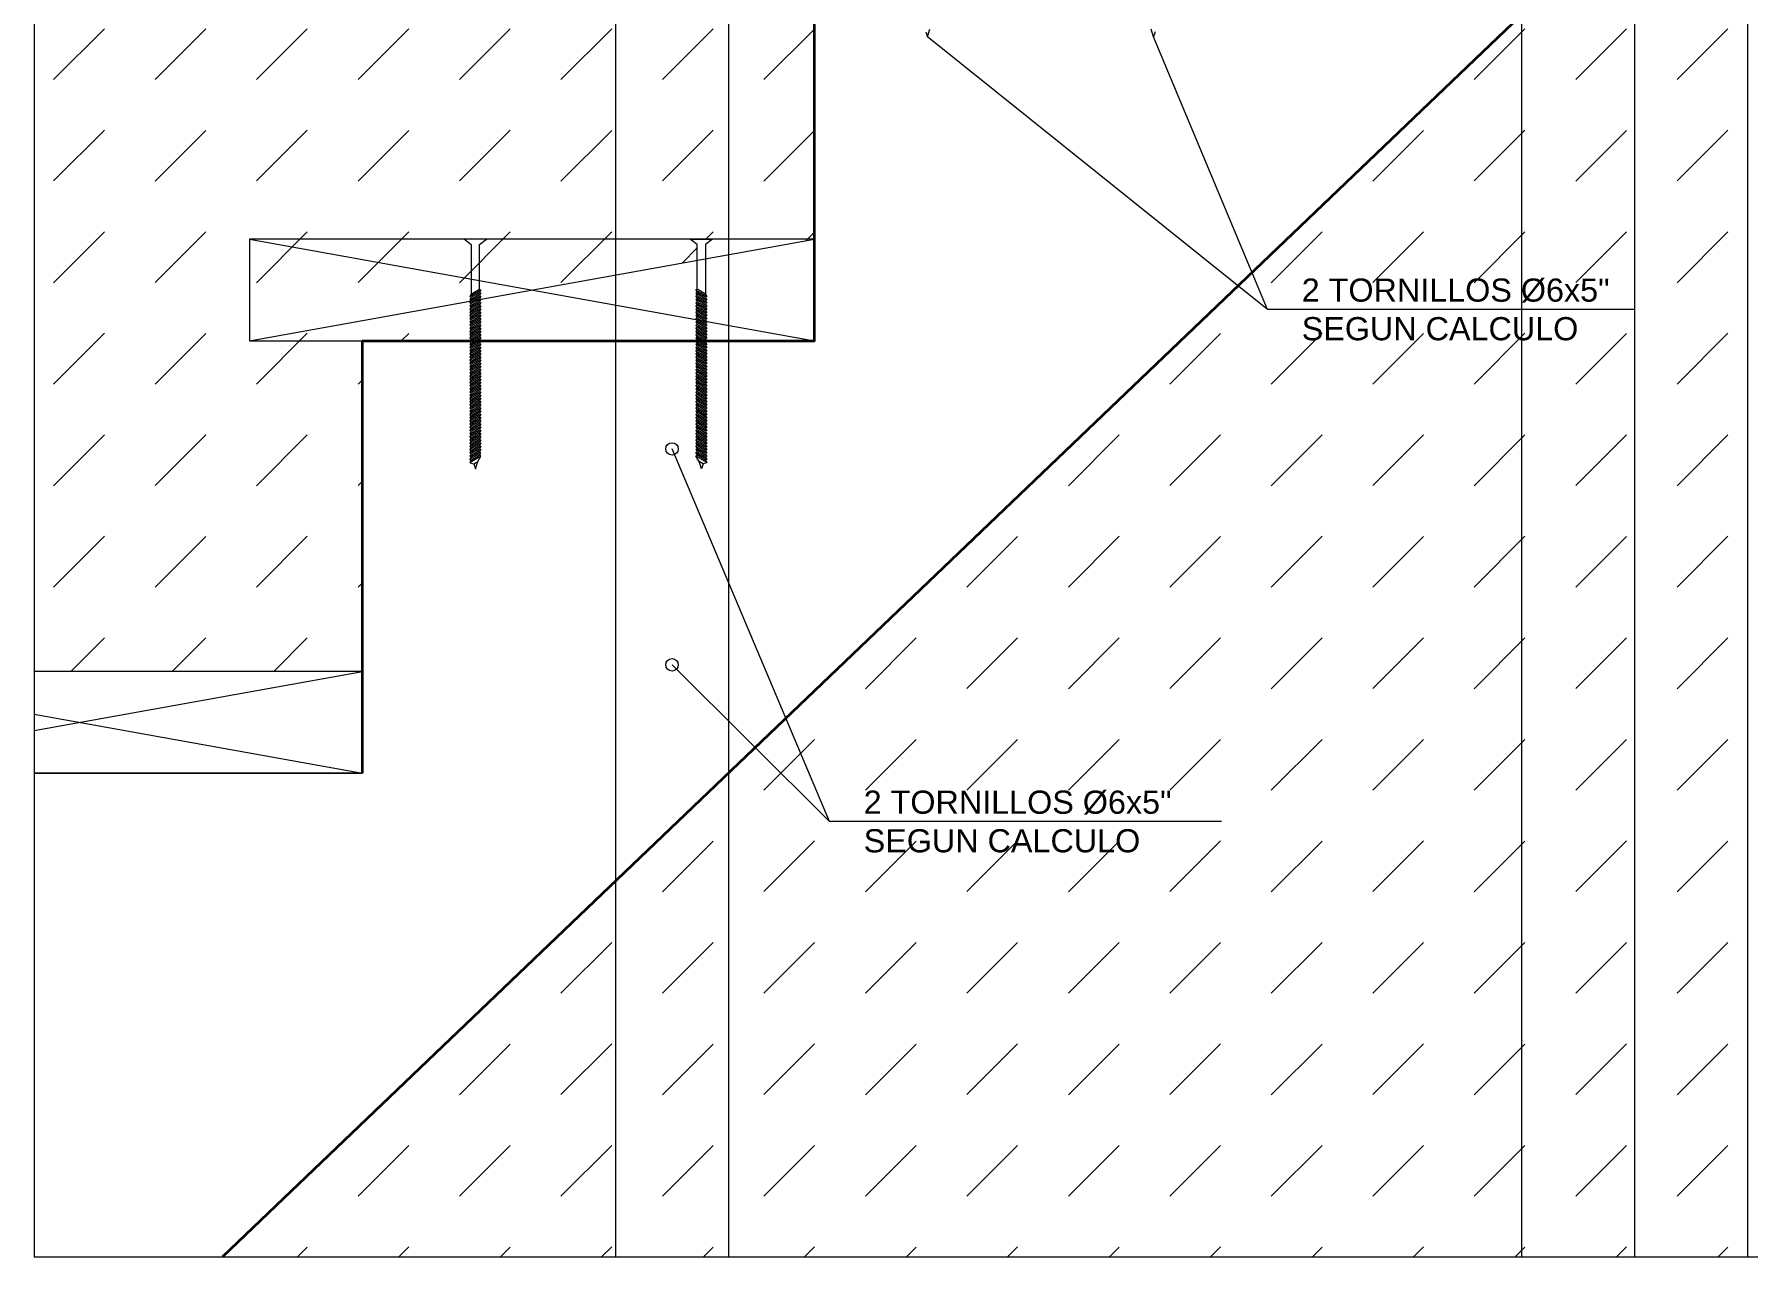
# Model space of a CAD drawing. Header units: metres. Extents: x -2 to 690, y -116 to 73.
# Drawn here: x 222.477 to 223.236, y 56.639 to 57.179 of the extents above; entities that cross this region are included whole.
import ezdxf

# ---------------------------------------------------------------- set-up
doc = ezdxf.new("R2010")
doc.units = ezdxf.units.M
doc.header["$LTSCALE"] = 5
doc.header["$MEASUREMENT"] = 0
doc.layers.add('_AUX', color=210, linetype='Continuous', lineweight=18, plot=False)
for name, color, linetype, lineweight in [('A-ANNO-SYMB', 3, 'Continuous', 18), ('A-ANNO-TEXT', 3, 'Continuous', 18), ('A-DETL-PATT', 8, 'Continuous', 18), ('A-ELEV-IDEN', 3, 'Continuous', 18), ('A-ELEV-MBE1', 7, 'Continuous', 35), ('A-FURN', 8, 'Continuous', 18)]:
    doc.layers.add(name, color=color, linetype=linetype, lineweight=lineweight)
doc.styles.get("Standard").update_dxf_attribs({"font": 'arial.ttf'})

msp = doc.modelspace()

# ---------------------------------------------------------------- hatches: boundary and pattern name
at = {"layer": 'A-DETL-PATT'}
h = msp.add_hatch(dxfattribs=at)
h.set_pattern_fill('DASH', color=251, scale=0.01, angle=45, style=0)
h.set_pattern_definition([(45, (0, 0), (3e-18, 0.0449012806), [0.03175, -0.03175])])
h.paths.add_polyline_path([(223.82872, 57.48724), (223.37371, 57.48724), (223.39572, 57.47026), (223.35171, 57.47026), (223.37371, 57.48724), (223.18552, 57.48724), (222.47731, 57.48724), (222.47731, 56.89762), (222.62253, 56.89762), (222.62253, 57.04378), (222.67022, 57.04378), (222.67375, 57.04582), (222.67437, 57.04688), (222.67375, 57.04723), (222.67437, 57.04829), (222.67375, 57.04864), (222.67437, 57.0497), (222.67375, 57.05005), (222.67437, 57.05111), (222.67375, 57.05146), (222.67437, 57.05252), (222.67375, 57.05288), (222.67437, 57.05393), (222.67375, 57.05429), (222.67437, 57.05535), (222.67375, 57.0557), (222.67437, 57.05676), (222.67375, 57.05711), (222.67437, 57.05817), (222.67375, 57.05852), (222.67437, 57.05958), (222.67375, 57.05993), (222.67437, 57.06099), (222.67375, 57.06135), (222.67498, 57.06205), (222.67475, 57.06218), (222.67185, 57.06166), (222.67375, 57.06276), (222.67475, 57.06218), (222.77069, 57.07945), (222.77069, 57.08638), (222.76762, 57.08878), (222.77743, 57.08878), (222.77436, 57.08638), (222.77436, 57.08011), (222.82253, 57.08878), (222.82253, 57.23493), (222.87022, 57.23493), (222.87375, 57.23697), (222.87437, 57.23803), (222.87375, 57.23838), (222.87437, 57.23944), (222.87375, 57.2398), (222.87437, 57.24085), (222.87375, 57.24121), (222.87437, 57.24227), (222.87375, 57.24262), (222.87437, 57.24368), (222.87375, 57.24403), (222.87437, 57.24509), (222.87375, 57.24544), (222.87437, 57.2465), (222.87375, 57.24685), (222.87437, 57.24791), (222.87375, 57.24826), (222.87437, 57.24932), (222.87375, 57.24968), (222.87437, 57.25073), (222.87375, 57.25109), (222.87437, 57.25215), (222.87375, 57.2525), (222.87498, 57.2532), (222.87475, 57.25333), (222.87185, 57.25281), (222.87375, 57.25391), (222.87475, 57.25333), (222.97069, 57.2706), (222.97069, 57.27754), (222.96762, 57.27993), (222.97743, 57.27993), (222.97436, 57.27754), (222.97436, 57.27126), (223.02253, 57.27993), (223.02253, 57.42609), (223.07022, 57.42609), (223.07375, 57.42813), (223.07437, 57.42919), (223.07375, 57.42954), (223.07437, 57.4306), (223.07375, 57.43095), (223.07437, 57.43201), (223.07375, 57.43236), (223.07437, 57.43342), (223.07375, 57.43377), (223.07437, 57.43483), (223.07375, 57.43518), (223.07437, 57.43624), (223.07375, 57.4366), (223.07437, 57.43765), (223.07375, 57.43801), (223.07437, 57.43907), (223.07375, 57.43942), (223.07437, 57.44048), (223.07375, 57.44083), (223.07437, 57.44189), (223.07375, 57.44224), (223.07437, 57.4433), (223.07375, 57.44365), (223.07498, 57.44436), (223.07475, 57.44449), (223.07185, 57.44396), (223.07375, 57.44506), (223.07475, 57.44449), (223.17069, 57.46175), (223.17069, 57.46869), (223.16762, 57.47109), (223.17743, 57.47109), (223.17436, 57.46869), (223.17436, 57.44682), (223.17558, 57.4447), (223.17436, 57.444), (223.17558, 57.44188), (223.17436, 57.44118), (223.17558, 57.43906), (223.17436, 57.43835), (223.17558, 57.43623), (223.17436, 57.43553), (223.17558, 57.43341), (223.17436, 57.43271), (223.17558, 57.43059), (223.17436, 57.42989), (223.17558, 57.42777), (223.17436, 57.42706), (223.17493, 57.42609), (223.22253, 57.42609), (223.22253, 57.42609), (223.23552, 57.42609), (223.23552, 57.28383), (222.56056, 56.63873), (223.82872, 56.63873)])
h.paths.add_polyline_path([(223.07375, 57.44648), (223.07437, 57.44753), (223.07375, 57.44789), (223.07498, 57.44859), (223.07437, 57.44753), (223.07498, 57.44718)], flags=16)
h.paths.add_polyline_path([(222.87498, 57.25603), (222.87375, 57.25532), (222.87437, 57.25638), (222.87375, 57.25673), (222.87498, 57.25744), (222.87437, 57.25638)], flags=16)
h.paths.add_polyline_path([(222.67498, 57.06487), (222.67375, 57.06417), (222.67437, 57.06523), (222.67375, 57.06558), (222.67498, 57.06629), (222.67437, 57.06523)], flags=16)
h.paths.add_polyline_path([(223.82872, 57.8118), (222.47731, 57.8118), (222.47731, 57.48724), (223.18552, 57.48724), (223.18552, 57.49724), (223.18552, 57.64724), (223.18552, 57.66224), (223.37497, 57.66224), (223.35296, 57.67922), (223.39697, 57.67922), (223.37497, 57.66224), (223.82872, 57.66224)])
h.paths.add_polyline_path([(223.34857, 57.45091), (223.39885, 57.45091), (223.39885, 57.47299), (223.34857, 57.47299)], flags=24)
h.paths.add_polyline_path([(223.348, 57.69356), (223.40194, 57.69356), (223.40194, 57.71231), (223.348, 57.71231)], flags=24)
h.paths.add_polyline_path([(223.34315, 57.67927), (223.40679, 57.67927), (223.40679, 57.69802), (223.34315, 57.69802)], flags=24)

# ---------------------------------------------------------------- linework, layer by layer
at = {"layer": '_AUX'}
msp.add_lwpolyline([(223.82872, 57.8118), (222.47731, 57.8118), (222.47731, 56.63873), (223.82872, 56.63873)], close=True, dxfattribs=at)
at = {"layer": 'A-ANNO-SYMB'}
for points in [[(223.18552, 57.05767), (223.02307, 57.05767), (222.87253, 57.17833)], [(223.18552, 57.05767), (223.02307, 57.05767), (222.97253, 57.17833)], [(222.57253, 57.08878), (222.82253, 57.04378)], [(222.57253, 57.04378), (222.82253, 57.08878)], [(222.98278, 56.83117), (222.82923, 56.83117), (222.75953, 56.99603)], [(222.47731, 56.85262), (222.62253, 56.85262), (222.62253, 56.89762), (222.47731, 56.89762)], [(222.47731, 56.87149), (222.62253, 56.89762)], [(223.00272, 56.83117), (222.82923, 56.83117), (222.75953, 56.90054)], [(222.47731, 56.87876), (222.62253, 56.85262)], [(222.62253, 56.85262), (222.47731, 56.85262)]]:
    msp.add_lwpolyline(points, dxfattribs=at)
msp.add_lwpolyline([(222.57253, 57.08878), (222.57253, 57.04378), (222.82253, 57.04378), (222.82253, 57.08878)], close=True, dxfattribs=at)
for centre in [(222.75953, 56.99603), (222.75953, 56.90054)]:
    msp.add_circle(centre, 0.00276, dxfattribs=at)
at = {"layer": 'A-ELEV-IDEN'}
for p, q in [((222.73453, 57.8118), (222.73453, 56.63873)), ((222.78453, 57.8118), (222.78453, 56.63873))]:
    msp.add_line(p, q, dxfattribs=at)
for points in [[(223.13554, 56.63873), (223.13554, 57.40224)], [(223.18552, 56.63873), (223.18552, 57.40224)], [(223.23552, 56.63873), (223.23552, 57.40224)]]:
    msp.add_lwpolyline(points, dxfattribs=at)
at = {"layer": 'A-ELEV-MBE1', "color": 3}
for points in [[(222.62253, 56.85262), (222.62253, 57.04378), (222.82253, 57.04378), (222.82253, 57.23493), (223.02253, 57.23493), (223.02253, 57.42609), (223.22253, 57.42609), (223.22253, 57.42609)], [(223.23552, 57.28383), (222.56056, 56.63873)]]:
    msp.add_lwpolyline(points, dxfattribs=at)
at = {"layer": 'A-FURN'}
for points in [[(222.87176, 57.18051), (222.87253, 57.17833), (222.87358, 57.18163)], [(222.97329, 57.18051), (222.97253, 57.17833), (222.97147, 57.18163)], [(222.67436, 57.06664), (222.67436, 57.08638), (222.67743, 57.08878), (222.66762, 57.08878), (222.67069, 57.08638), (222.67069, 57.06452), (222.67008, 57.06346), (222.67069, 57.0631), (222.67008, 57.06204), (222.67069, 57.06169), (222.67008, 57.06063), (222.67069, 57.06028), (222.67008, 57.05922), (222.67069, 57.05887), (222.67008, 57.05781), (222.67069, 57.05746), (222.67008, 57.0564), (222.67069, 57.05605), (222.67008, 57.05499), (222.67069, 57.05464), (222.67008, 57.05358), (222.67069, 57.05322), (222.67008, 57.05216), (222.67069, 57.05181), (222.67008, 57.05075), (222.67069, 57.0504), (222.67008, 57.04934), (222.67069, 57.04899), (222.67008, 57.04793), (222.67069, 57.04758), (222.67008, 57.04652), (222.67069, 57.04617), (222.67008, 57.04511), (222.67069, 57.04476), (222.67008, 57.0437), (222.67069, 57.04334), (222.67008, 57.04228), (222.67069, 57.04193), (222.67008, 57.04087), (222.67069, 57.04052), (222.67008, 57.03946), (222.67069, 57.03911), (222.67008, 57.03805), (222.67069, 57.0377), (222.67008, 57.03664), (222.67069, 57.03629), (222.67008, 57.03523), (222.67069, 57.03488), (222.67008, 57.03382), (222.67069, 57.03346), (222.67008, 57.0324), (222.67069, 57.03205), (222.67008, 57.03099), (222.67069, 57.03064), (222.67008, 57.02958), (222.67069, 57.02923), (222.67008, 57.02817), (222.67069, 57.02782), (222.67008, 57.02676), (222.67069, 57.02641), (222.67008, 57.02535), (222.67069, 57.025), (222.67008, 57.02394), (222.67069, 57.02358), (222.67008, 57.02252), (222.67069, 57.02217), (222.67008, 57.02111), (222.67069, 57.02076), (222.67008, 57.0197), (222.67069, 57.01935), (222.67008, 57.01829), (222.67069, 57.01794), (222.67008, 57.01688), (222.67069, 57.01653), (222.67008, 57.01547), (222.67069, 57.01512), (222.67008, 57.01406), (222.67069, 57.0137), (222.67008, 57.01264), (222.67069, 57.01229), (222.67008, 57.01123), (222.67069, 57.01088), (222.67008, 57.00982), (222.67069, 57.00947), (222.67008, 57.00841), (222.67069, 57.00806), (222.67008, 57.007), (222.67069, 57.00665), (222.67008, 57.00559), (222.67069, 57.00523), (222.67008, 57.00417), (222.67069, 57.00382), (222.67008, 57.00276), (222.67069, 57.00241), (222.67008, 57.00135), (222.67069, 57.001), (222.67008, 56.99994), (222.67069, 56.99959), (222.67008, 56.99853), (222.67069, 56.99818), (222.67008, 56.99712), (222.67069, 56.99677), (222.67008, 56.99571), (222.67069, 56.99535), (222.67008, 56.99429), (222.67069, 56.99394), (222.67008, 56.99288), (222.67069, 56.99253), (222.67008, 56.99147), (222.67069, 56.99112), (222.67008, 56.99006), (222.67069, 56.98971), (222.67176, 56.98936), (222.67253, 56.98718), (222.67358, 56.99047), (222.67436, 56.99183), (222.67498, 56.99289), (222.67436, 56.99324), (222.67498, 56.9943), (222.67436, 56.99465)], [(222.77069, 57.06664), (222.77069, 57.08638), (222.76762, 57.08878), (222.77743, 57.08878), (222.77436, 57.08638), (222.77436, 57.06452), (222.77497, 57.06346), (222.77436, 57.0631), (222.77497, 57.06204), (222.77436, 57.06169), (222.77497, 57.06063), (222.77436, 57.06028), (222.77497, 57.05922), (222.77436, 57.05887), (222.77497, 57.05781), (222.77436, 57.05746), (222.77497, 57.0564), (222.77436, 57.05605), (222.77497, 57.05499), (222.77436, 57.05464), (222.77497, 57.05358), (222.77436, 57.05322), (222.77497, 57.05216), (222.77436, 57.05181), (222.77497, 57.05075), (222.77436, 57.0504), (222.77497, 57.04934), (222.77436, 57.04899), (222.77497, 57.04793), (222.77436, 57.04758), (222.77497, 57.04652), (222.77436, 57.04617), (222.77497, 57.04511), (222.77436, 57.04476), (222.77497, 57.0437), (222.77436, 57.04334), (222.77497, 57.04228), (222.77436, 57.04193), (222.77497, 57.04087), (222.77436, 57.04052), (222.77497, 57.03946), (222.77436, 57.03911), (222.77497, 57.03805), (222.77436, 57.0377), (222.77497, 57.03664), (222.77436, 57.03629), (222.77497, 57.03523), (222.77436, 57.03488), (222.77497, 57.03382), (222.77436, 57.03346), (222.77497, 57.0324), (222.77436, 57.03205), (222.77497, 57.03099), (222.77436, 57.03064), (222.77497, 57.02958), (222.77436, 57.02923), (222.77497, 57.02817), (222.77436, 57.02782), (222.77497, 57.02676), (222.77436, 57.02641), (222.77497, 57.02535), (222.77436, 57.025), (222.77497, 57.02394), (222.77436, 57.02358), (222.77497, 57.02252), (222.77436, 57.02217), (222.77497, 57.02111), (222.77436, 57.02076), (222.77497, 57.0197), (222.77436, 57.01935), (222.77497, 57.01829), (222.77436, 57.01794), (222.77497, 57.01688), (222.77436, 57.01653), (222.77497, 57.01547), (222.77436, 57.01512), (222.77497, 57.01406), (222.77436, 57.0137), (222.77497, 57.01264), (222.77436, 57.01229), (222.77497, 57.01123), (222.77436, 57.01088), (222.77497, 57.00982), (222.77436, 57.00947), (222.77497, 57.00841), (222.77436, 57.00806), (222.77497, 57.007), (222.77436, 57.00665), (222.77497, 57.00559), (222.77436, 57.00523), (222.77497, 57.00417), (222.77436, 57.00382), (222.77497, 57.00276), (222.77436, 57.00241), (222.77497, 57.00135), (222.77436, 57.001), (222.77497, 56.99994), (222.77436, 56.99959), (222.77497, 56.99853), (222.77436, 56.99818), (222.77497, 56.99712), (222.77436, 56.99677), (222.77497, 56.99571), (222.77436, 56.99535), (222.77497, 56.99429), (222.77436, 56.99394), (222.77497, 56.99288), (222.77436, 56.99253), (222.77497, 56.99147), (222.77436, 56.99112), (222.77497, 56.99006), (222.77436, 56.98971), (222.77329, 56.98936), (222.77253, 56.98718), (222.77147, 56.99047), (222.77069, 56.99183), (222.77007, 56.99289), (222.77069, 56.99324), (222.77007, 56.9943), (222.77069, 56.99465)], [(222.67008, 57.06346), (222.67498, 57.06629)], [(222.67008, 57.06204), (222.67498, 57.06487)], [(222.67008, 57.06063), (222.67498, 57.06346)], [(222.67069, 57.06452), (222.67436, 57.06664)], [(222.67069, 57.0631), (222.67436, 57.06522)], [(222.67069, 57.06169), (222.67436, 57.06381)], [(222.67436, 57.06664), (222.67498, 57.06629), (222.67436, 57.06522)], [(222.67436, 57.06523), (222.67498, 57.06487), (222.67436, 57.06381)], [(222.67436, 57.06382), (222.67498, 57.06346), (222.67436, 57.0624)], [(222.77069, 57.06664), (222.77007, 57.06629), (222.77069, 57.06522)], [(222.77497, 57.06346), (222.77007, 57.06629)], [(222.77069, 57.06523), (222.77007, 57.06487), (222.77069, 57.06381)], [(222.77497, 57.06204), (222.77007, 57.06487)], [(222.77069, 57.06382), (222.77007, 57.06346), (222.77069, 57.0624)], [(222.77497, 57.06063), (222.77007, 57.06346)], [(222.77436, 57.06452), (222.77069, 57.06664)], [(222.77436, 57.0631), (222.77069, 57.06522)], [(222.77436, 57.06169), (222.77069, 57.06381)], [(222.67008, 57.05922), (222.67498, 57.06205)], [(222.67008, 57.05781), (222.67498, 57.06064)], [(222.67008, 57.0564), (222.67498, 57.05923)], [(222.67008, 57.05499), (222.67498, 57.05782)], [(222.67008, 57.05358), (222.67498, 57.0564)], [(222.67069, 57.06028), (222.67436, 57.0624)], [(222.67069, 57.05887), (222.67436, 57.06099)], [(222.67069, 57.05746), (222.67436, 57.05958)], [(222.67069, 57.05605), (222.67436, 57.05817)], [(222.67069, 57.05464), (222.67436, 57.05675)], [(222.67436, 57.0624), (222.67498, 57.06205), (222.67436, 57.06099)], [(222.67436, 57.06099), (222.67498, 57.06064), (222.67436, 57.05958)], [(222.67436, 57.05958), (222.67498, 57.05923), (222.67436, 57.05817)], [(222.67436, 57.05817), (222.67498, 57.05782), (222.67436, 57.05675)], [(222.67436, 57.05676), (222.67498, 57.0564), (222.67436, 57.05534)], [(222.77069, 57.0624), (222.77007, 57.06205), (222.77069, 57.06099)], [(222.77497, 57.05922), (222.77007, 57.06205)], [(222.77069, 57.06099), (222.77007, 57.06064), (222.77069, 57.05958)], [(222.77497, 57.05781), (222.77007, 57.06064)], [(222.77069, 57.05958), (222.77007, 57.05923), (222.77069, 57.05817)], [(222.77497, 57.0564), (222.77007, 57.05923)], [(222.77069, 57.05817), (222.77007, 57.05782), (222.77069, 57.05675)], [(222.77497, 57.05499), (222.77007, 57.05782)], [(222.77069, 57.05676), (222.77007, 57.0564), (222.77069, 57.05534)], [(222.77497, 57.05358), (222.77007, 57.0564)], [(222.77436, 57.06028), (222.77069, 57.0624)], [(222.77436, 57.05887), (222.77069, 57.06099)], [(222.77436, 57.05746), (222.77069, 57.05958)], [(222.77436, 57.05605), (222.77069, 57.05817)], [(222.77436, 57.05464), (222.77069, 57.05675)], [(222.67008, 57.05216), (222.67498, 57.05499)], [(222.67008, 57.05075), (222.67498, 57.05358)], [(222.67008, 57.04934), (222.67498, 57.05217)], [(222.67008, 57.04793), (222.67498, 57.05076)], [(222.67008, 57.04652), (222.67498, 57.04935)], [(222.67008, 57.04511), (222.67498, 57.04794)], [(222.67069, 57.05322), (222.67436, 57.05534)], [(222.67069, 57.05181), (222.67436, 57.05393)], [(222.67069, 57.0504), (222.67436, 57.05252)], [(222.67069, 57.04899), (222.67436, 57.05111)], [(222.67069, 57.04758), (222.67436, 57.0497)], [(222.67069, 57.04617), (222.67436, 57.04829)], [(222.67436, 57.05535), (222.67498, 57.05499), (222.67436, 57.05393)], [(222.67436, 57.05394), (222.67498, 57.05358), (222.67436, 57.05252)], [(222.67436, 57.05252), (222.67498, 57.05217), (222.67436, 57.05111)], [(222.67436, 57.05111), (222.67498, 57.05076), (222.67436, 57.0497)], [(222.67436, 57.0497), (222.67498, 57.04935), (222.67436, 57.04829)], [(222.67436, 57.04829), (222.67498, 57.04794), (222.67436, 57.04687)], [(222.77069, 57.05535), (222.77007, 57.05499), (222.77069, 57.05393)], [(222.77497, 57.05216), (222.77007, 57.05499)], [(222.77069, 57.05394), (222.77007, 57.05358), (222.77069, 57.05252)], [(222.77497, 57.05075), (222.77007, 57.05358)], [(222.77069, 57.05252), (222.77007, 57.05217), (222.77069, 57.05111)], [(222.77497, 57.04934), (222.77007, 57.05217)], [(222.77069, 57.05111), (222.77007, 57.05076), (222.77069, 57.0497)], [(222.77497, 57.04793), (222.77007, 57.05076)], [(222.77069, 57.0497), (222.77007, 57.04935), (222.77069, 57.04829)], [(222.77497, 57.04652), (222.77007, 57.04935)], [(222.77069, 57.04829), (222.77007, 57.04794), (222.77069, 57.04687)], [(222.77497, 57.04511), (222.77007, 57.04794)], [(222.77436, 57.05322), (222.77069, 57.05534)], [(222.77436, 57.05181), (222.77069, 57.05393)], [(222.77436, 57.0504), (222.77069, 57.05252)], [(222.77436, 57.04899), (222.77069, 57.05111)], [(222.77436, 57.04758), (222.77069, 57.0497)], [(222.77436, 57.04617), (222.77069, 57.04829)], [(222.67008, 57.0437), (222.67498, 57.04652)], [(222.67008, 57.04228), (222.67498, 57.04511)], [(222.67008, 57.04087), (222.67498, 57.0437)], [(222.67008, 57.03946), (222.67498, 57.04229)], [(222.67008, 57.03805), (222.67498, 57.04088)], [(222.67069, 57.04476), (222.67436, 57.04687)], [(222.67069, 57.04334), (222.67436, 57.04546)], [(222.67069, 57.04193), (222.67436, 57.04405)], [(222.67069, 57.04052), (222.67436, 57.04264)], [(222.67069, 57.03911), (222.67436, 57.04123)], [(222.67436, 57.04688), (222.67498, 57.04652), (222.67436, 57.04546)], [(222.67436, 57.04547), (222.67498, 57.04511), (222.67436, 57.04405)], [(222.67436, 57.04406), (222.67498, 57.0437), (222.67436, 57.04264)], [(222.67436, 57.04264), (222.67498, 57.04229), (222.67436, 57.04123)], [(222.67436, 57.04123), (222.67498, 57.04088), (222.67436, 57.03982)], [(222.77069, 57.04688), (222.77007, 57.04652), (222.77069, 57.04546)], [(222.77497, 57.0437), (222.77007, 57.04652)], [(222.77069, 57.04547), (222.77007, 57.04511), (222.77069, 57.04405)], [(222.77497, 57.04228), (222.77007, 57.04511)], [(222.77069, 57.04406), (222.77007, 57.0437), (222.77069, 57.04264)], [(222.77497, 57.04087), (222.77007, 57.0437)], [(222.77069, 57.04264), (222.77007, 57.04229), (222.77069, 57.04123)], [(222.77497, 57.03946), (222.77007, 57.04229)], [(222.77069, 57.04123), (222.77007, 57.04088), (222.77069, 57.03982)], [(222.77497, 57.03805), (222.77007, 57.04088)], [(222.77436, 57.04476), (222.77069, 57.04687)], [(222.77436, 57.04334), (222.77069, 57.04546)], [(222.77436, 57.04193), (222.77069, 57.04405)], [(222.77436, 57.04052), (222.77069, 57.04264)], [(222.77436, 57.03911), (222.77069, 57.04123)], [(222.67008, 57.03664), (222.67498, 57.03947)], [(222.67008, 57.03523), (222.67498, 57.03806)], [(222.67008, 57.03382), (222.67498, 57.03664)], [(222.67008, 57.0324), (222.67498, 57.03523)], [(222.67008, 57.03099), (222.67498, 57.03382)], [(222.67069, 57.0377), (222.67436, 57.03982)], [(222.67069, 57.03629), (222.67436, 57.03841)], [(222.67069, 57.03488), (222.67436, 57.03699)], [(222.67069, 57.03346), (222.67436, 57.03558)], [(222.67069, 57.03205), (222.67436, 57.03417)], [(222.67069, 57.03064), (222.67436, 57.03276)], [(222.67436, 57.03982), (222.67498, 57.03947), (222.67436, 57.03841)], [(222.67436, 57.03841), (222.67498, 57.03806), (222.67436, 57.03699)], [(222.67436, 57.037), (222.67498, 57.03664), (222.67436, 57.03558)], [(222.67436, 57.03559), (222.67498, 57.03523), (222.67436, 57.03417)], [(222.67436, 57.03418), (222.67498, 57.03382), (222.67436, 57.03276)], [(222.67436, 57.03276), (222.67498, 57.03241), (222.67436, 57.03135)], [(222.77069, 57.03982), (222.77007, 57.03947), (222.77069, 57.03841)], [(222.77497, 57.03664), (222.77007, 57.03947)], [(222.77069, 57.03841), (222.77007, 57.03806), (222.77069, 57.03699)], [(222.77497, 57.03523), (222.77007, 57.03806)], [(222.77069, 57.037), (222.77007, 57.03664), (222.77069, 57.03558)], [(222.77497, 57.03382), (222.77007, 57.03664)], [(222.77069, 57.03559), (222.77007, 57.03523), (222.77069, 57.03417)], [(222.77497, 57.0324), (222.77007, 57.03523)], [(222.77069, 57.03418), (222.77007, 57.03382), (222.77069, 57.03276)], [(222.77497, 57.03099), (222.77007, 57.03382)], [(222.77069, 57.03276), (222.77007, 57.03241), (222.77069, 57.03135)], [(222.77436, 57.0377), (222.77069, 57.03982)], [(222.77436, 57.03629), (222.77069, 57.03841)], [(222.77436, 57.03488), (222.77069, 57.03699)], [(222.77436, 57.03346), (222.77069, 57.03558)], [(222.77436, 57.03205), (222.77069, 57.03417)], [(222.77436, 57.03064), (222.77069, 57.03276)], [(222.67008, 57.02958), (222.67498, 57.03241)], [(222.67008, 57.02817), (222.67498, 57.031)], [(222.67008, 57.02676), (222.67498, 57.02959)], [(222.67008, 57.02535), (222.67498, 57.02818)], [(222.67008, 57.02394), (222.67498, 57.02676)], [(222.67008, 57.02252), (222.67498, 57.02535)], [(222.67069, 57.02923), (222.67436, 57.03135)], [(222.67069, 57.02782), (222.67436, 57.02994)], [(222.67069, 57.02641), (222.67436, 57.02853)], [(222.67069, 57.025), (222.67436, 57.02711)], [(222.67069, 57.02358), (222.67436, 57.0257)], [(222.67436, 57.03135), (222.67498, 57.031), (222.67436, 57.02994)], [(222.67436, 57.02994), (222.67498, 57.02959), (222.67436, 57.02853)], [(222.67436, 57.02853), (222.67498, 57.02818), (222.67436, 57.02711)], [(222.67436, 57.02712), (222.67498, 57.02676), (222.67436, 57.0257)], [(222.67436, 57.02571), (222.67498, 57.02535), (222.67436, 57.02429)], [(222.77497, 57.02958), (222.77007, 57.03241)], [(222.77069, 57.03135), (222.77007, 57.031), (222.77069, 57.02994)], [(222.77497, 57.02817), (222.77007, 57.031)], [(222.77069, 57.02994), (222.77007, 57.02959), (222.77069, 57.02853)], [(222.77497, 57.02676), (222.77007, 57.02959)], [(222.77069, 57.02853), (222.77007, 57.02818), (222.77069, 57.02711)], [(222.77497, 57.02535), (222.77007, 57.02818)], [(222.77069, 57.02712), (222.77007, 57.02676), (222.77069, 57.0257)], [(222.77497, 57.02394), (222.77007, 57.02676)], [(222.77069, 57.02571), (222.77007, 57.02535), (222.77069, 57.02429)], [(222.77497, 57.02252), (222.77007, 57.02535)], [(222.77436, 57.02923), (222.77069, 57.03135)], [(222.77436, 57.02782), (222.77069, 57.02994)], [(222.77436, 57.02641), (222.77069, 57.02853)], [(222.77436, 57.025), (222.77069, 57.02711)], [(222.77436, 57.02358), (222.77069, 57.0257)], [(222.67008, 57.02111), (222.67498, 57.02394)], [(222.67008, 57.0197), (222.67498, 57.02253)], [(222.67008, 57.01829), (222.67498, 57.02112)], [(222.67008, 57.01688), (222.67498, 57.01971)], [(222.67008, 57.01547), (222.67498, 57.0183)], [(222.67069, 57.02217), (222.67436, 57.02429)], [(222.67069, 57.02076), (222.67436, 57.02288)], [(222.67069, 57.01935), (222.67436, 57.02147)], [(222.67069, 57.01794), (222.67436, 57.02006)], [(222.67069, 57.01653), (222.67436, 57.01865)], [(222.67436, 57.0243), (222.67498, 57.02394), (222.67436, 57.02288)], [(222.67436, 57.02288), (222.67498, 57.02253), (222.67436, 57.02147)], [(222.67436, 57.02147), (222.67498, 57.02112), (222.67436, 57.02006)], [(222.67436, 57.02006), (222.67498, 57.01971), (222.67436, 57.01865)], [(222.67436, 57.01865), (222.67498, 57.0183), (222.67436, 57.01723)], [(222.77069, 57.0243), (222.77007, 57.02394), (222.77069, 57.02288)], [(222.77497, 57.02111), (222.77007, 57.02394)], [(222.77069, 57.02288), (222.77007, 57.02253), (222.77069, 57.02147)], [(222.77497, 57.0197), (222.77007, 57.02253)], [(222.77069, 57.02147), (222.77007, 57.02112), (222.77069, 57.02006)], [(222.77497, 57.01829), (222.77007, 57.02112)], [(222.77069, 57.02006), (222.77007, 57.01971), (222.77069, 57.01865)], [(222.77497, 57.01688), (222.77007, 57.01971)], [(222.77069, 57.01865), (222.77007, 57.0183), (222.77069, 57.01723)], [(222.77497, 57.01547), (222.77007, 57.0183)], [(222.77436, 57.02217), (222.77069, 57.02429)], [(222.77436, 57.02076), (222.77069, 57.02288)], [(222.77436, 57.01935), (222.77069, 57.02147)], [(222.77436, 57.01794), (222.77069, 57.02006)], [(222.77436, 57.01653), (222.77069, 57.01865)], [(222.67008, 57.01406), (222.67498, 57.01688)], [(222.67008, 57.01264), (222.67498, 57.01547)], [(222.67008, 57.01123), (222.67498, 57.01406)], [(222.67008, 57.00982), (222.67498, 57.01265)], [(222.67008, 57.00841), (222.67498, 57.01124)], [(222.67069, 57.01512), (222.67436, 57.01723)], [(222.67069, 57.0137), (222.67436, 57.01582)], [(222.67069, 57.01229), (222.67436, 57.01441)], [(222.67069, 57.01088), (222.67436, 57.013)], [(222.67069, 57.00947), (222.67436, 57.01159)], [(222.67069, 57.00806), (222.67436, 57.01018)], [(222.67436, 57.01724), (222.67498, 57.01688), (222.67436, 57.01582)], [(222.67436, 57.01583), (222.67498, 57.01547), (222.67436, 57.01441)], [(222.67436, 57.01442), (222.67498, 57.01406), (222.67436, 57.013)], [(222.67436, 57.013), (222.67498, 57.01265), (222.67436, 57.01159)], [(222.67436, 57.01159), (222.67498, 57.01124), (222.67436, 57.01018)], [(222.67436, 57.01018), (222.67498, 57.00983), (222.67436, 57.00877)], [(222.77069, 57.01724), (222.77007, 57.01688), (222.77069, 57.01582)], [(222.77497, 57.01406), (222.77007, 57.01688)], [(222.77069, 57.01583), (222.77007, 57.01547), (222.77069, 57.01441)], [(222.77497, 57.01264), (222.77007, 57.01547)], [(222.77069, 57.01442), (222.77007, 57.01406), (222.77069, 57.013)], [(222.77497, 57.01123), (222.77007, 57.01406)], [(222.77069, 57.013), (222.77007, 57.01265), (222.77069, 57.01159)], [(222.77497, 57.00982), (222.77007, 57.01265)], [(222.77069, 57.01159), (222.77007, 57.01124), (222.77069, 57.01018)], [(222.77497, 57.00841), (222.77007, 57.01124)], [(222.77069, 57.01018), (222.77007, 57.00983), (222.77069, 57.00877)], [(222.77436, 57.01512), (222.77069, 57.01723)], [(222.77436, 57.0137), (222.77069, 57.01582)], [(222.77436, 57.01229), (222.77069, 57.01441)], [(222.77436, 57.01088), (222.77069, 57.013)], [(222.77436, 57.00947), (222.77069, 57.01159)], [(222.77436, 57.00806), (222.77069, 57.01018)], [(222.67008, 57.007), (222.67498, 57.00983)], [(222.67008, 57.00559), (222.67498, 57.00842)], [(222.67008, 57.00417), (222.67498, 57.007)], [(222.67008, 57.00276), (222.67498, 57.00559)], [(222.67008, 57.00135), (222.67498, 57.00418)], [(222.67008, 56.99994), (222.67498, 57.00277)], [(222.67069, 57.00665), (222.67436, 57.00877)], [(222.67069, 57.00523), (222.67436, 57.00735)], [(222.67069, 57.00382), (222.67436, 57.00594)], [(222.67069, 57.00241), (222.67436, 57.00453)], [(222.67069, 57.001), (222.67436, 57.00312)], [(222.67436, 57.00877), (222.67498, 57.00842), (222.67436, 57.00735)], [(222.67436, 57.00736), (222.67498, 57.007), (222.67436, 57.00594)], [(222.67436, 57.00595), (222.67498, 57.00559), (222.67436, 57.00453)], [(222.67436, 57.00453), (222.67498, 57.00418), (222.67436, 57.00312)], [(222.67436, 57.00312), (222.67498, 57.00277), (222.67436, 57.00171)], [(222.77497, 57.007), (222.77007, 57.00983)], [(222.77069, 57.00877), (222.77007, 57.00842), (222.77069, 57.00735)], [(222.77497, 57.00559), (222.77007, 57.00842)], [(222.77069, 57.00736), (222.77007, 57.007), (222.77069, 57.00594)], [(222.77497, 57.00417), (222.77007, 57.007)], [(222.77069, 57.00595), (222.77007, 57.00559), (222.77069, 57.00453)], [(222.77497, 57.00276), (222.77007, 57.00559)], [(222.77069, 57.00453), (222.77007, 57.00418), (222.77069, 57.00312)], [(222.77497, 57.00135), (222.77007, 57.00418)], [(222.77069, 57.00312), (222.77007, 57.00277), (222.77069, 57.00171)], [(222.77497, 56.99994), (222.77007, 57.00277)], [(222.77436, 57.00665), (222.77069, 57.00877)], [(222.77436, 57.00523), (222.77069, 57.00735)], [(222.77436, 57.00382), (222.77069, 57.00594)], [(222.77436, 57.00241), (222.77069, 57.00453)], [(222.77436, 57.001), (222.77069, 57.00312)], [(222.67008, 56.99853), (222.67498, 57.00136)], [(222.67008, 56.99712), (222.67498, 56.99995)], [(222.67008, 56.99571), (222.67498, 56.99854)], [(222.67008, 56.99429), (222.67498, 56.99712)], [(222.67008, 56.99288), (222.67498, 56.99571)], [(222.67069, 56.99959), (222.67436, 57.00171)], [(222.67069, 56.99818), (222.67436, 57.0003)], [(222.67069, 56.99677), (222.67436, 56.99889)], [(222.67069, 56.99535), (222.67436, 56.99747)], [(222.67069, 56.99394), (222.67436, 56.99606)], [(222.67436, 57.00171), (222.67498, 57.00136), (222.67436, 57.0003)], [(222.67436, 57.0003), (222.67498, 56.99995), (222.67436, 56.99889)], [(222.67436, 56.99889), (222.67498, 56.99854), (222.67436, 56.99747)], [(222.67436, 56.99748), (222.67498, 56.99712), (222.67436, 56.99606)], [(222.67436, 56.99607), (222.67498, 56.99571), (222.67436, 56.99465)], [(222.77069, 57.00171), (222.77007, 57.00136), (222.77069, 57.0003)], [(222.77497, 56.99853), (222.77007, 57.00136)], [(222.77069, 57.0003), (222.77007, 56.99995), (222.77069, 56.99889)], [(222.77497, 56.99712), (222.77007, 56.99995)], [(222.77069, 56.99889), (222.77007, 56.99854), (222.77069, 56.99747)], [(222.77497, 56.99571), (222.77007, 56.99854)], [(222.77069, 56.99748), (222.77007, 56.99712), (222.77069, 56.99606)], [(222.77497, 56.99429), (222.77007, 56.99712)], [(222.77069, 56.99607), (222.77007, 56.99571), (222.77069, 56.99465)], [(222.77497, 56.99288), (222.77007, 56.99571)], [(222.77436, 56.99959), (222.77069, 57.00171)], [(222.77436, 56.99818), (222.77069, 57.0003)], [(222.77436, 56.99677), (222.77069, 56.99889)], [(222.77436, 56.99535), (222.77069, 56.99747)], [(222.77436, 56.99394), (222.77069, 56.99606)], [(222.67008, 56.99147), (222.67498, 56.9943)], [(222.67008, 56.99006), (222.67498, 56.99289)], [(222.67069, 56.99253), (222.67436, 56.99465)], [(222.67069, 56.99112), (222.67436, 56.99324)], [(222.67176, 56.98936), (222.67358, 56.99047)], [(222.77497, 56.99147), (222.77007, 56.9943)], [(222.77497, 56.99006), (222.77007, 56.99289)], [(222.77436, 56.99253), (222.77069, 56.99465)], [(222.77436, 56.99112), (222.77069, 56.99324)], [(222.77329, 56.98936), (222.77147, 56.99047)]]:
    msp.add_lwpolyline(points, dxfattribs=at)

# ---------------------------------------------------------------- texts
at = {"layer": 'A-ANNO-TEXT', "char_height": 0.01024, "attachment_point": 4}
for insert in [(223.03816, 57.05767), (222.84432, 56.83117)]:
    msp.add_mtext('\\A1;{\\fArial|b0|i0|c0|p34;2 TORNILLOS %%C6x5" \\PSEGUN CALCULO}', dxfattribs=dict(at, insert=insert))

doc.saveas('drawing.dxf')
